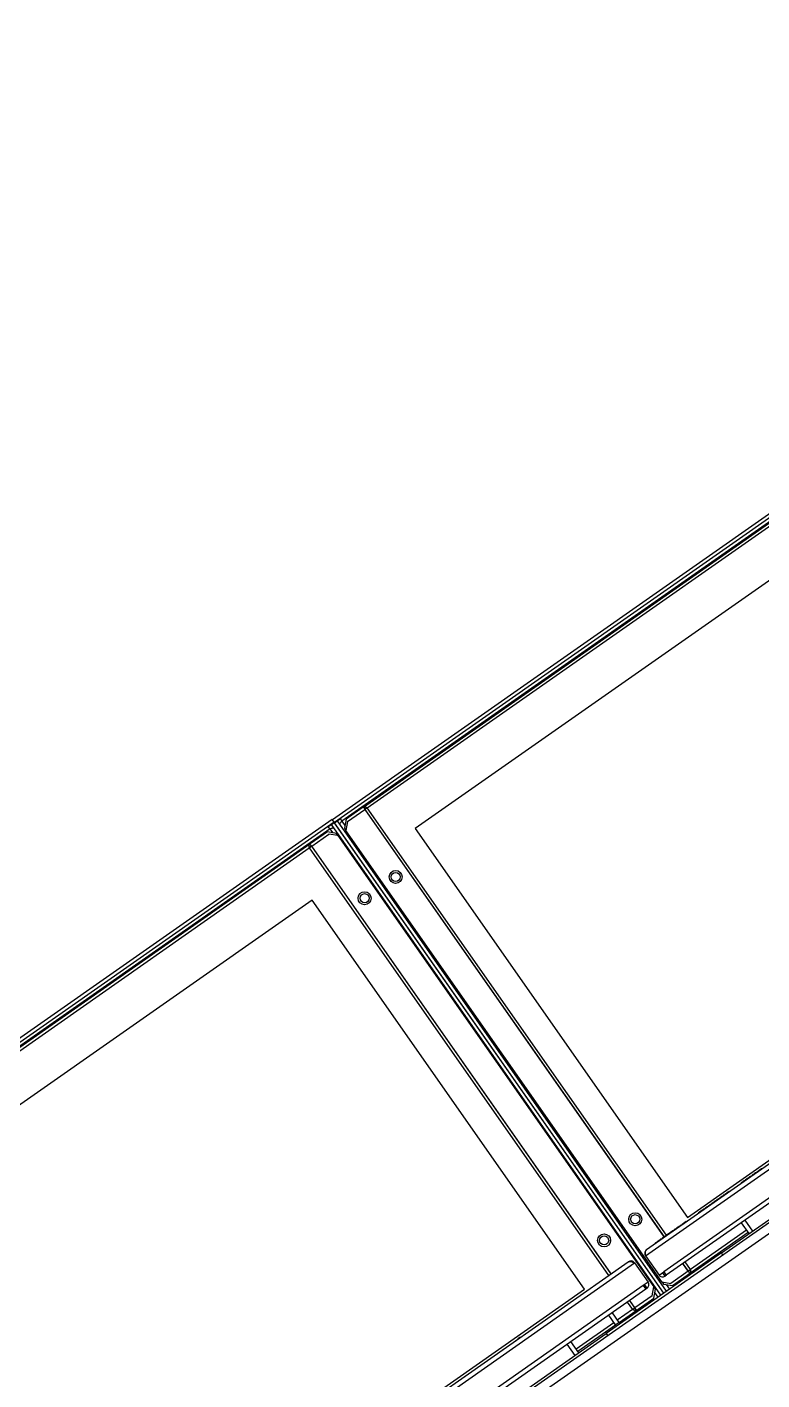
# Model space of a CAD drawing. Header units: millimetres. Extents: x 152904052 to 153933663, y 538271515 to 539240469.
# Drawn here: x 153458421 to 153458760, y 538574817 to 538575442 of the extents above; entities that cross this region are included whole.
import ezdxf

# ---------------------------------------------------------------- set-up
doc = ezdxf.new("R2010")
doc.units = ezdxf.units.MM
doc.layers.add('POWR', color=5, linetype='Continuous')

msp = doc.modelspace()

# ---------------------------------------------------------------- linework, layer by layer
at = {"layer": 'POWR', "color": 7}
for p, q in [((153459462.83, 538575706.48), (153458561.76, 538575075.55)), ((153459463.75, 538575705.17), (153458562.68, 538575074.24)), ((153459461.93, 538575702.19), (153458566.1, 538575074.93)), ((153458576.08, 538575081.42), (153459452.57, 538575695.15)), ((153458577.89, 538575081.1), (153459452.25, 538575693.34)), ((153459453.61, 538575669.26), (153458600.06, 538575071.59)), ((153458706.44, 538574874.16), (153459602.59, 538575501.65)), ((153458706.95, 538574877.08), (153459599.66, 538575502.17)), ((153459606.62, 538575491.17), (153458714.91, 538574866.78)), ((153459607.77, 538575489.53), (153458716.05, 538574865.15)), ((153459596.18, 538575472.45), (153457835.01, 538574239.26)), ((153459598.53, 538575469.09), (153457837.36, 538574235.9)), ((153458741.53, 538574875.48), (153459591.4, 538575470.56)), ((153458576, 538575081.37), (153458568.05, 538575075.8)), ((153458568.78, 538575074.76), (153458576.73, 538575080.33)), ((153458576, 538575081.37), (153458576.08, 538575081.42)), ((153458576.08, 538575081.42), (153458576.77, 538575080.44)), ((153458576.81, 538575080.38), (153458576.73, 538575080.33)), ((153458576.73, 538575080.33), (153458715, 538574882.84)), ((153458576.77, 538575080.44), (153458577.89, 538575081.1)), ((153458576.81, 538575080.38), (153458577.79, 538575081.07)), ((153458577.89, 538575081.1), (153458576.83, 538575080.36)), ((153458715.09, 538574882.9), (153458576.83, 538575080.36)), ((153458716.15, 538574883.65), (153458577.89, 538575081.1)), ((153458561.65, 538575075.71), (153457660.58, 538574444.78)), ((153458562.56, 538575074.4), (153457661.5, 538574443.47)), ((153458559.66, 538575072.29), (153458562.6, 538575074.35)), ((153458561.31, 538575073.4), (153458562.62, 538575074.32)), ((153458713.59, 538574855.92), (153458561.31, 538575073.4)), ((153458562.56, 538575074.4), (153458561.65, 538575075.71)), ((153458562.68, 538575074.24), (153458561.76, 538575075.55)), ((153458714.91, 538574856.83), (153458562.62, 538575074.32)), ((153458562.72, 538575074.18), (153458565.66, 538575076.24)), ((153458564.05, 538575075.07), (153458562.74, 538575074.15)), ((153458714.91, 538574856.83), (153458562.74, 538575074.15)), ((153458716.22, 538574857.75), (153458564.05, 538575075.07)), ((153458566.1, 538575074.93), (153458567.54, 538575072.88)), ((153458568.05, 538575075.8), (153458567.32, 538575071.62)), ((153458568.78, 538575074.76), (153458568.04, 538575070.58)), ((153458560.75, 538575071.42), (153457664.92, 538574444.16)), ((153458559.42, 538575070), (153458551.47, 538575064.44)), ((153458552.2, 538575063.4), (153458560.15, 538575068.96)), ((153458563.6, 538575069.26), (153458559.42, 538575070)), ((153458564.33, 538575068.22), (153458560.15, 538575068.96)), ((153458562.06, 538575069.53), (153458560.75, 538575071.42)), ((153458564.33, 538575068.22), (153458563.6, 538575069.26)), ((153458564.33, 538575068.22), (153458710.28, 538574859.78)), ((153458567.32, 538575071.62), (153458568.04, 538575070.58)), ((153458714, 538574862.14), (153458568.04, 538575070.58)), ((153458600.06, 538575071.59), (153458725.89, 538574891.88)), ((153457674.9, 538574450.65), (153458551.39, 538575064.38)), ((153457676.71, 538574450.33), (153458551.07, 538575062.57)), ((153458551.07, 538575062.57), (153458552.08, 538575063.4)), ((153458552.14, 538575063.31), (153458551.07, 538575062.57)), ((153458551.07, 538575062.57), (153458689.33, 538574865.11)), ((153458552.12, 538575063.34), (153458551.14, 538575062.65)), ((153458551.39, 538575064.38), (153458551.47, 538575064.44)), ((153458552.08, 538575063.4), (153458551.39, 538575064.38)), ((153458552.2, 538575063.4), (153458552.12, 538575063.34)), ((153458552.14, 538575063.31), (153458690.45, 538574865.78)), ((153458690.48, 538574865.92), (153458552.2, 538575063.4)), ((153458552.43, 538575038.49), (153457698.87, 538574440.82)), ((153458678.27, 538574858.77), (153458552.43, 538575038.49)), ((153458725.89, 538574891.88), (153458769.63, 538574922.51)), ((153458755.57, 538574911.25), (153458755.63, 538574911.17)), ((153458757.84, 538574912.84), (153458757.9, 538574912.76)), ((153458750.7, 538574907.84), (153458750.76, 538574907.76)), ((153458736.9, 538574898.18), (153458736.96, 538574898.09)), ((153458737.96, 538574898.92), (153458738.01, 538574898.83)), ((153458741.93, 538574901.7), (153458741.98, 538574901.61)), ((153458745.1, 538574903.92), (153458745.16, 538574903.84)), ((153458730.81, 538574893.91), (153458730.87, 538574893.83)), ((153458733.02, 538574895.46), (153458733.08, 538574895.38)), ((153458733.99, 538574896.14), (153458734.05, 538574896.05)), ((153458722.04, 538574887.77), (153458722.1, 538574887.69)), ((153458724.11, 538574889.22), (153458724.17, 538574889.14)), ((153458725.21, 538574889.99), (153458725.27, 538574889.91)), ((153458753.14, 538574885.92), (153458727.25, 538574867.8)), ((153458750.7, 538574889.4), (153458754.22, 538574884.37)), ((153458752.34, 538574890.55), (153458755.86, 538574885.51)), ((153458710.93, 538574879.99), (153458710.98, 538574879.91)), ((153458712.03, 538574880.76), (153458712.09, 538574880.68)), ((153458714.1, 538574882.21), (153458714.16, 538574882.13)), ((153458715.8, 538574883.4), (153458715.85, 538574883.32)), ((153458718.07, 538574884.99), (153458718.13, 538574884.91)), ((153458753.88, 538574884.86), (153458726.93, 538574865.99)), ((153458741.53, 538574875.48), (153458688.28, 538574838.19)), ((153458706.44, 538574874.16), (153458712.69, 538574865.23)), ((153458742.22, 538574874.49), (153458741.53, 538574875.48)), ((153457805.32, 538574243.3), (153458701.41, 538574870.88)), ((153457805.84, 538574246.22), (153458698.48, 538574871.4)), ((153458694.43, 538574868.68), (153458694.49, 538574868.6)), ((153458701.41, 538574870.88), (153458707.66, 538574861.95)), ((153458726.12, 538574866.97), (153458718.17, 538574861.41)), ((153458723.67, 538574870.48), (153458726.12, 538574866.97)), ((153458726.19, 538574867.05), (153458723.75, 538574870.53)), ((153458727.25, 538574867.8), (153458724.81, 538574871.28)), ((153458726.12, 538574866.97), (153458726.2, 538574867.03)), ((153458726.19, 538574867.05), (153458727.25, 538574867.8)), ((153458726.2, 538574867.03), (153458726.95, 538574867.55)), ((153458727.25, 538574867.8), (153458726.24, 538574866.97)), ((153458726.93, 538574865.99), (153458726.24, 538574866.97)), ((153458687.29, 538574863.68), (153458687.34, 538574863.6)), ((153458689.56, 538574865.27), (153458689.62, 538574865.19)), ((153458707.66, 538574861.95), (153458705.44, 538574860.4)), ((153458707.17, 538574859.17), (153458706.02, 538574860.81)), ((153458712.69, 538574865.23), (153458714.91, 538574866.78)), ((153458714, 538574862.14), (153458714.72, 538574861.1)), ((153458714, 538574862.14), (153458718.17, 538574861.41)), ((153458715.47, 538574864.74), (153458714.33, 538574866.38)), ((153458714.72, 538574861.1), (153458718.9, 538574860.37)), ((153458714.85, 538574866.74), (153458716, 538574865.1)), ((153458714.91, 538574866.78), (153458716.05, 538574865.15)), ((153458716, 538574865.1), (153458715.47, 538574864.74)), ((153458715.98, 538574860.88), (153458717.53, 538574858.67)), ((153458716.05, 538574865.15), (153458716, 538574865.1)), ((153458718.9, 538574860.37), (153458726.85, 538574865.93)), ((153458726.93, 538574865.99), (153458726.85, 538574865.93)), ((153458705.44, 538574860.4), (153457813.79, 538574235.92)), ((153458706.59, 538574858.76), (153457814.94, 538574234.28)), ((153458438.1, 538574690.61), (153458678.27, 538574858.77)), ((153458709.54, 538574855.6), (153458701.59, 538574850.04)), ((153458705.44, 538574860.4), (153458706.59, 538574858.76)), ((153458705.5, 538574860.44), (153458706.65, 538574858.8)), ((153458706.65, 538574858.8), (153458706.59, 538574858.76)), ((153458707.17, 538574859.17), (153458706.65, 538574858.8)), ((153458707.69, 538574852.76), (153458710.27, 538574854.56)), ((153458709.54, 538574855.6), (153458710.28, 538574859.78)), ((153458710.27, 538574854.56), (153458711.01, 538574858.74)), ((153458711.01, 538574858.74), (153458710.28, 538574859.78)), ((153458712.28, 538574855), (153458710.74, 538574857.21)), ((153458665.13, 538574848.16), (153458665.19, 538574848.08)), ((153458667.4, 538574849.75), (153458667.46, 538574849.67)), ((153458671.5, 538574852.62), (153458671.56, 538574852.54)), ((153458700.43, 538574849.26), (153458693.43, 538574844.36)), ((153458694.25, 538574843.35), (153458707.69, 538574852.76)), ((153458697.99, 538574852.74), (153458700.43, 538574849.26)), ((153458699.06, 538574853.49), (153458701.5, 538574850.01)), ((153458701.59, 538574850.04), (153458699.14, 538574853.55)), ((153458700.43, 538574849.26), (153458701.5, 538574850.01)), ((153458701.55, 538574849.93), (153458700.43, 538574849.26)), ((153458701.51, 538574849.98), (153458700.53, 538574849.3)), ((153458701.51, 538574849.98), (153458701.59, 538574850.04)), ((153458701.55, 538574849.93), (153458702.24, 538574848.94)), ((153458707.69, 538574852.76), (153458708.15, 538574852.1)), ((153458691.79, 538574843.21), (153458674.38, 538574831.02)), ((153458692.54, 538574842.15), (153458675.13, 538574829.96)), ((153458689.35, 538574846.69), (153458692.48, 538574842.23)), ((153458690.99, 538574847.84), (153458694.12, 538574843.38)), ((153458692.48, 538574842.23), (153458694.12, 538574843.38)), ((153458694.25, 538574843.35), (153458694.71, 538574842.7)), ((153457838.41, 538574243.11), (153458688.28, 538574838.19)), ((153458647.52, 538574835.83), (153458647.57, 538574835.74)), ((153458648.57, 538574836.56), (153458648.63, 538574836.48)), ((153458651.09, 538574838.33), (153458651.14, 538574838.24)), ((153458688.28, 538574838.19), (153458688.97, 538574837.21)), ((153458640.37, 538574830.82), (153458640.43, 538574830.74)), ((153458646.46, 538574835.09), (153458646.52, 538574835)), ((153458673.95, 538574828.15), (153458670.31, 538574833.35)), ((153458675.59, 538574829.3), (153458671.95, 538574834.5)), ((153458630.17, 538574823.68), (153458630.23, 538574823.6)), ((153458634.88, 538574826.98), (153458634.94, 538574826.89)), ((153458620.49, 538574816.9), (153458620.55, 538574816.81)), ((153458622.56, 538574818.34), (153458622.61, 538574818.26))]:
    msp.add_line(p, q, dxfattribs=at)
for centre, radius in [((153458590.99, 538575049.14), 3), ((153458590.99, 538575049.14), 2.1), ((153458576.63, 538575039.32), 3), ((153458576.63, 538575039.32), 2.1), ((153458701.69, 538574891.04), 3), ((153458701.69, 538574891.04), 2.1), ((153458687.33, 538574881.23), 3), ((153458687.33, 538574881.23), 2.1)]:
    msp.add_circle(centre, radius, dxfattribs=at)
for centre, radius, start, end in [((153458708.16, 538574875.36), 2.1, 124.99999, 214.99999), ((153458699.69, 538574869.68), 2.1, 35.00605, 125.00603), ((153458706.02, 538574860.81), 2, 305.00603, 35.00605), ((153458714.33, 538574866.38), 2, 214.99999, 304.99999), ((153458694.2, 538574843.43), 2.1, 214.99999, 240.37694), ((153458694.2, 538574843.43), 0.1, 214.99999, 304.99999)]:
    msp.add_arc(centre, radius, start, end, dxfattribs=at)
for points, knots in [([(153458576.08, 538575081.42), (153458576.17, 538575081.47), (153458576.37, 538575081.56), (153458576.8, 538575081.51), (153458577.32, 538575081.34), (153458577.7, 538575081.18), (153458577.89, 538575081.1)], [0, 0, 0, 0, 0.237155, 0.492001, 0.7468934, 1, 1, 1, 1]), ([(153458565.14, 538575073.51), (153458565.13, 538575073.57), (153458565.11, 538575073.68), (153458565.31, 538575073.99), (153458565.6, 538575074.36), (153458565.89, 538575074.69), (153458566.06, 538575074.88), (153458566.1, 538575074.93)], [0, 0, 0, 0, 0.26101, 0.482061, 0.703095, 0.924129, 1, 1, 1, 1]), ([(153458566.1, 538575074.93), (153458566.02, 538575075.13), (153458565.87, 538575075.52), (153458565.71, 538575075.98), (153458565.67, 538575076.16), (153458565.66, 538575076.24)], [0, 0, 0, 0, 0.407958, 0.75346, 1, 1, 1, 1]), ([(153458559.66, 538575072.29), (153458559.71, 538575072.26), (153458559.85, 538575072.18), (153458560.18, 538575071.91), (153458560.51, 538575071.63), (153458560.7, 538575071.46), (153458560.75, 538575071.42)], [0, 0, 0, 0, 0.194994, 0.538536, 0.882077, 1, 1, 1, 1]), ([(153458560.75, 538575071.42), (153458560.96, 538575071.5), (153458561.34, 538575071.65), (153458561.83, 538575071.82), (153458562.18, 538575071.9), (153458562.35, 538575071.89), (153458562.39, 538575071.85), (153458562.4, 538575071.84)], [0, 0, 0, 0, 0.26101, 0.482061, 0.703095, 0.924129, 1, 1, 1, 1]), ([(153458755.28, 538574911.05), (153458754.79, 538574910.71), (153458753.65, 538574909.91), (153458752.23, 538574908.91), (153458751, 538574908.05), (153458750.8, 538574907.91), (153458750.7, 538574907.84)], [0, 0, 0, 0, 0.1920598, 0.4469275, 0.7363288, 1, 1, 1, 1]), ([(153458757.84, 538574912.84), (153458757.5, 538574912.6), (153458756.8, 538574912.11), (153458756.12, 538574911.63), (153458755.67, 538574911.32), (153458755.6, 538574911.27), (153458755.57, 538574911.25)], [0, 0, 0, 0, 0.281581, 0.574587, 0.7968, 1, 1, 1, 1]), ([(153458760.12, 538574914.43), (153458760.11, 538574914.43), (153458760.09, 538574914.42), (153458759.96, 538574914.32), (153458759.75, 538574914.17), (153458759.42, 538574913.95), (153458758.97, 538574913.63), (153458758.4, 538574913.23), (153458758.04, 538574912.98), (153458757.84, 538574912.84)], [0, 0, 0, 0, 0.141147, 0.263463, 0.373351, 0.478643, 0.62563, 0.795661, 1, 1, 1, 1]), ([(153458737.96, 538574898.92), (153458737.8, 538574898.8), (153458737.47, 538574898.58), (153458737.16, 538574898.36), (153458736.95, 538574898.21), (153458736.92, 538574898.19), (153458736.9, 538574898.18)], [0, 0, 0, 0, 0.284757, 0.580029, 0.801375, 1, 1, 1, 1]), ([(153458738.99, 538574899.64), (153458738.99, 538574899.64), (153458738.99, 538574899.64), (153458738.94, 538574899.6), (153458738.84, 538574899.54), (153458738.7, 538574899.44), (153458738.54, 538574899.32), (153458738.36, 538574899.2), (153458738.16, 538574899.06), (153458738.03, 538574898.96), (153458737.96, 538574898.92)], [0, 0, 0, 0, 0.048564, 0.180372, 0.296888, 0.408877, 0.527506, 0.661824, 0.817994, 1, 1, 1, 1]), ([(153458741.93, 538574901.7), (153458741.91, 538574901.69), (153458741.89, 538574901.67), (153458741.66, 538574901.51), (153458741.28, 538574901.24), (153458740.77, 538574900.88), (153458740.15, 538574900.45), (153458739.64, 538574900.09), (153458739.35, 538574899.89), (153458739.28, 538574899.84)], [0, 0, 0, 0, 0.190663, 0.352727, 0.496222, 0.633954, 0.779374, 0.943613, 1, 1, 1, 1]), ([(153458742.83, 538574902.33), (153458742.84, 538574902.33), (153458742.84, 538574902.34), (153458742.6, 538574902.17), (153458742.32, 538574901.97), (153458742.21, 538574901.9)], [0, 0, 0, 0, 0.389539, 0.778615, 1, 1, 1, 1]), ([(153458745.1, 538574903.92), (153458745.08, 538574903.9), (153458745.03, 538574903.87), (153458744.61, 538574903.57), (153458743.97, 538574903.13), (153458743.39, 538574902.72), (153458743.12, 538574902.53)], [0, 0, 0, 0, 0.3084899, 0.5716582, 0.8051259, 1, 1, 1, 1]), ([(153458732.73, 538574895.26), (153458732.64, 538574895.19), (153458731.97, 538574894.73), (153458731.14, 538574894.15), (153458730.92, 538574893.99), (153458730.81, 538574893.91)], [0, 0, 0, 0, 0.077644, 0.56479, 1, 1, 1, 1]), ([(153458733.7, 538574895.94), (153458733.56, 538574895.84), (153458733.15, 538574895.55), (153458733.07, 538574895.5), (153458733.02, 538574895.46)], [0, 0, 0, 0, 0.335144, 1, 1, 1, 1]), ([(153458736.61, 538574897.98), (153458736.49, 538574897.89), (153458735.76, 538574897.38), (153458734.96, 538574896.82), (153458734.16, 538574896.26), (153458734.04, 538574896.17), (153458733.99, 538574896.14)], [0, 0, 0, 0, 0.079147, 0.459448, 0.74463, 1, 1, 1, 1]), ([(153458720.34, 538574886.58), (153458720.34, 538574886.58), (153458720.32, 538574886.57), (153458720.19, 538574886.48), (153458719.97, 538574886.32), (153458719.67, 538574886.11), (153458719.32, 538574885.87), (153458718.93, 538574885.59), (153458718.5, 538574885.29), (153458718.22, 538574885.1), (153458718.07, 538574884.99)], [0, 0, 0, 0, 0.139289, 0.254745, 0.355218, 0.452418, 0.558229, 0.681516, 0.827711, 1, 1, 1, 1]), ([(153458722.04, 538574887.77), (153458722.03, 538574887.76), (153458722, 538574887.74), (153458721.77, 538574887.58), (153458721.39, 538574887.32), (153458720.98, 538574887.03), (153458720.71, 538574886.84), (153458720.63, 538574886.78)], [0, 0, 0, 0, 0.279915, 0.512422, 0.714966, 0.910685, 1, 1, 1, 1]), ([(153458722.95, 538574888.41), (153458722.95, 538574888.41), (153458722.96, 538574888.42), (153458722.73, 538574888.25), (153458722.52, 538574888.11), (153458722.35, 538574887.99), (153458722.33, 538574887.97)], [0, 0, 0, 0, 0.391607, 0.685208, 0.946535, 1, 1, 1, 1]), ([(153458724.11, 538574889.22), (153458724.09, 538574889.2), (153458724.05, 538574889.18), (153458723.75, 538574888.97), (153458723.38, 538574888.71), (153458723.23, 538574888.61)], [0, 0, 0, 0, 0.424287, 0.777643, 1, 1, 1, 1]), ([(153458725.21, 538574889.99), (153458725.18, 538574889.97), (153458725.13, 538574889.94), (153458724.84, 538574889.73), (153458724.49, 538574889.48), (153458724.4, 538574889.42)], [0, 0, 0, 0, 0.47251, 0.866574, 1, 1, 1, 1]), ([(153458711.74, 538574880.56), (153458711.61, 538574880.47), (153458711.09, 538574880.1), (153458711, 538574880.04), (153458710.93, 538574879.99)], [0, 0, 0, 0, 0.263131, 1, 1, 1, 1]), ([(153458712.85, 538574881.33), (153458712.68, 538574881.22), (153458712.19, 538574880.88), (153458712.1, 538574880.81), (153458712.03, 538574880.76)], [0, 0, 0, 0, 0.332212, 1, 1, 1, 1]), ([(153458713.81, 538574882.01), (153458713.68, 538574881.91), (153458713.27, 538574881.63), (153458713.19, 538574881.57), (153458713.13, 538574881.53)], [0, 0, 0, 0, 0.3396442, 1, 1, 1, 1]), ([(153458715.51, 538574883.2), (153458715.34, 538574883.08), (153458714.82, 538574882.72), (153458714.29, 538574882.34), (153458714.16, 538574882.25), (153458714.1, 538574882.21)], [0, 0, 0, 0, 0.209302, 0.630398, 1, 1, 1, 1]), ([(153458718.07, 538574884.99), (153458717.73, 538574884.75), (153458717.03, 538574884.26), (153458716.35, 538574883.79), (153458715.9, 538574883.47), (153458715.83, 538574883.42), (153458715.8, 538574883.4)], [0, 0, 0, 0, 0.288034, 0.585696, 0.806215, 1, 1, 1, 1]), ([(153458706.44, 538574874.16), (153458706.42, 538574874.46), (153458706.39, 538574875.09), (153458706.42, 538574875.96), (153458706.57, 538574876.69), (153458706.82, 538574876.95), (153458706.95, 538574877.08)], [0, 0, 0, 0, 0.230728, 0.485563, 0.740459, 1, 1, 1, 1]), ([(153458727.25, 538574867.8), (153458727.26, 538574867.61), (153458727.28, 538574867.21), (153458727.26, 538574866.67), (153458727.17, 538574866.22), (153458727.01, 538574866.07), (153458726.93, 538574865.99)], [0, 0, 0, 0, 0.237155, 0.492001, 0.7468934, 1, 1, 1, 1]), ([(153458648.57, 538574836.56), (153458648.57, 538574836.56), (153458648.56, 538574836.56), (153458648.5, 538574836.51), (153458648.4, 538574836.44), (153458648.25, 538574836.34), (153458648.04, 538574836.19), (153458647.78, 538574836.01), (153458647.61, 538574835.89), (153458647.52, 538574835.83)], [0, 0, 0, 0, 0.14249, 0.268012, 0.381964, 0.490735, 0.639072, 0.805077, 1, 1, 1, 1])]:
    msp.add_open_spline(points, degree=3, knots=knots, dxfattribs=at)
for points in [[(153458551.07, 538575062.57), (153458551.06, 538575062.77), (153458551.04, 538575063.17), (153458551.06, 538575063.71), (153458551.16, 538575064.15), (153458551.31, 538575064.3), (153458551.39, 538575064.38)], [(153458698.48, 538574871.4), (153458698.64, 538574871.47), (153458698.97, 538574871.62), (153458699.67, 538574871.52), (153458700.5, 538574871.26), (153458701.1, 538574871.01), (153458701.41, 538574870.88)], [(153458702.24, 538574848.94), (153458702.14, 538574848.9), (153458701.94, 538574848.8), (153458701.5, 538574848.86), (153458700.99, 538574849.03), (153458700.62, 538574849.18), (153458700.43, 538574849.26)]]:
    msp.add_open_spline(points, degree=3, dxfattribs=at)

doc.saveas('drawing.dxf')
